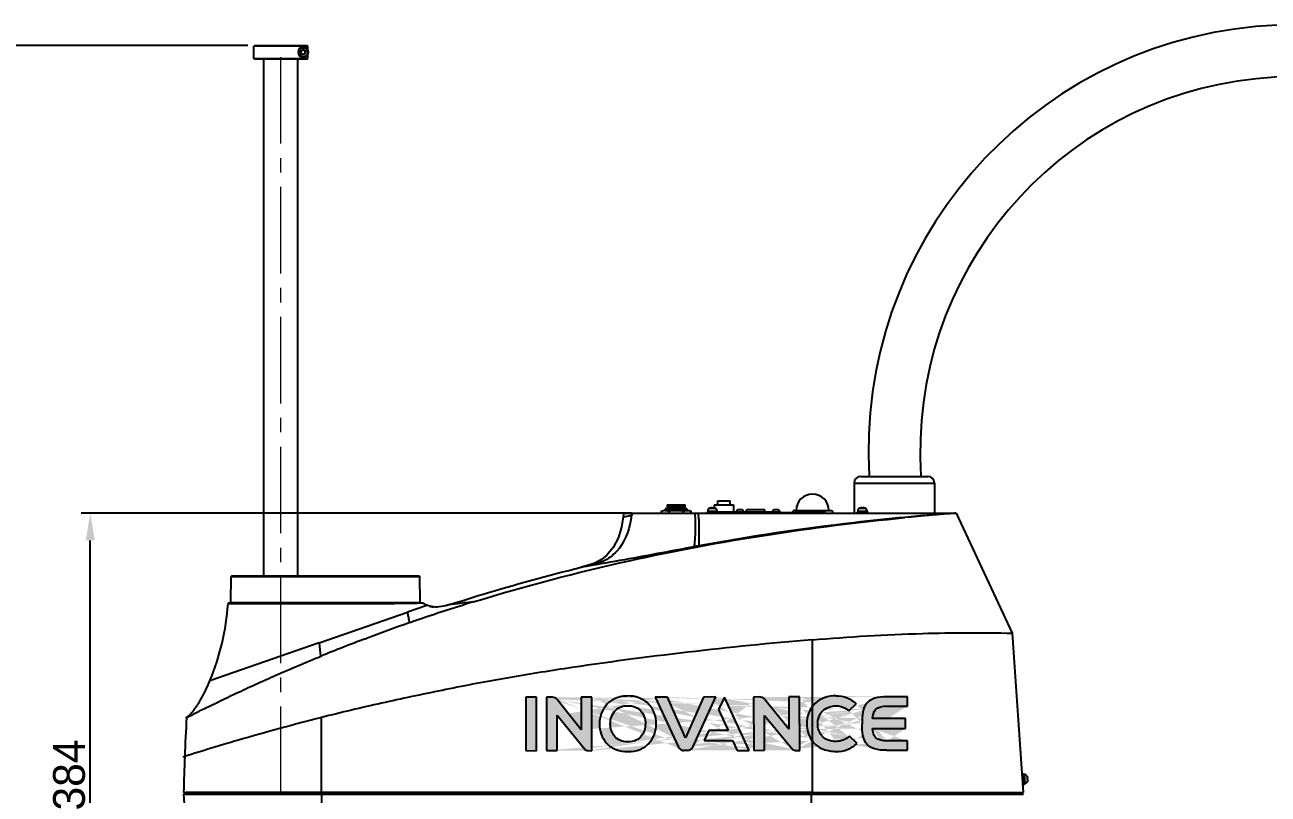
# Model space of a CAD drawing. Header units: millimetres. Extents: x 4086 to 8300, y 123 to 1549.
# Drawn here: x 6616.9 to 6890.5, y 1046.1 to 1215.3 of the extents above; entities that cross this region are included whole.
import ezdxf

# ---------------------------------------------------------------- set-up
doc = ezdxf.new("R2010")
doc.units = ezdxf.units.MM
doc.linetypes.add('CENTER2', pattern=[28.575, 19.05, -3.175, 3.175, -3.175])
doc.layers.add('中心线层', color=7, linetype='CENTER2', lineweight=0)
doc.layers.add('轮廓实线层', color=7, linetype='Continuous', lineweight=30)
doc.styles.add('思源黑', font='SourceHanSansCN-Normal.ttf')
doc.dimstyles.new('尺寸标注_3_10比例', dxfattribs={"dimtxt": 7, "dimasz": 6, "dimexe": 2, "dimexo": 1.5, "dimgap": 1, "dimtad": 1, "dimdec": 1, "dimlfac": 3.333333, "dimdsep": 46, "dimtxsty": '思源黑', "dimcen": 0.09, "dimadec": 0, "dimazin": 0, "dimtp": 0.01, "dimtm": 0.01, "dimtfac": 1, "dimtdec": 1, "dimtofl": 0, "dimtmove": 0, "dimatfit": 3, "dimfxl": 0, "dimtolj": 1, "dimarcsym": 0})

# ---------------------------------------------------------------- blocks, each defined once
blk = doc.blocks.new('*D1397')
at = {"layer": 'Defpoints', "color": 0}
for p in [(6631.32, 1107.91), (6751.93, 1107.91), (6662.38, 992.71)]:
    blk.add_point(p, dxfattribs=at)
at = {"layer": '轮廓实线层', "color": 0, "lineweight": -2}
for p, q in [((6750.43, 1107.91), (6629.32, 1107.91)), ((6631.32, 998.71), (6631.32, 1101.91)), ((6660.88, 992.71), (6629.32, 992.71))]:
    blk.add_line(p, q, dxfattribs=at)
at = {"layer": '轮廓实线层', "color": 0}
for points in [[(6632.32, 1101.91), (6630.32, 1101.91), (6631.32, 1107.91)], [(6630.32, 998.71), (6632.32, 998.71), (6631.32, 992.71)]]:
    blk.add_solid(points, dxfattribs=at)
at = {"layer": '轮廓实线层', "color": 0, "insert": (6626.69, 1050.31), "char_height": 7, "attachment_point": 5, "rotation": 90, "style": '思源黑'}
blk.add_mtext('\\A1;384', dxfattribs=at)
blk = doc.blocks.new('*D1520')
at = {"color": 0, "lineweight": -2}
for p, q in [((6665.98, 1210.81), (6605.24, 1210.81)), ((6607.24, 1204.81), (6607.24, 878.56)), ((6934.86, 872.56), (6605.24, 872.56))]:
    blk.add_line(p, q, dxfattribs=at)
at = {"color": 0}
for points in [[(6608.24, 1204.81), (6606.24, 1204.81), (6607.24, 1210.81)], [(6606.24, 878.56), (6608.24, 878.56), (6607.24, 872.56)]]:
    blk.add_solid(points, dxfattribs=at)
at = {"layer": 'Defpoints', "color": 0}
for p in [(6667.48, 1210.81), (6607.24, 872.56), (6936.36, 872.56)]:
    blk.add_point(p, dxfattribs=at)
at = {"color": 0, "insert": (6602.62, 1041.68), "char_height": 7, "attachment_point": 5, "rotation": 90, "style": '思源黑'}
blk.add_mtext('\\A1;1127.5', dxfattribs=at)

msp = doc.modelspace()

# ---------------------------------------------------------------- hatches: boundary and pattern name
at = {"layer": '轮廓实线层'}
h = msp.add_hatch(color=256, dxfattribs=at)
h.dxf.hatch_style = 1
edge = h.paths.add_edge_path()
edge.add_spline(control_points=[(6749.639, 1055.447), (6750.543, 1055.448), (6752.302, 1055.716), (6753.787, 1056.737), (6754.336, 1057.353)], knot_values=[0, 0, 0, 0, 0.5227464, 1, 1, 1, 1], degree=3, periodic=0)
edge.add_spline(control_points=[(6754.336, 1057.353), (6755.296, 1058.481), (6755.874, 1060.047), (6755.858, 1061.528)], knot_values=[0, 0, 0, 0, 1, 1, 1, 1], degree=3, periodic=0)
edge.add_spline(control_points=[(6755.858, 1061.528), (6755.879, 1062.349), (6755.592, 1064.028), (6754.646, 1065.44), (6754.065, 1066.031)], knot_values=[0, 0, 0, 0, 0.4978738, 1, 1, 1, 1], degree=3, periodic=0)
edge.add_spline(control_points=[(6754.065, 1066.031), (6753.481, 1066.582), (6752.076, 1067.471), (6750.435, 1067.723), (6749.626, 1067.697)], knot_values=[0, 0, 0, 0, 0.4978692, 1, 1, 1, 1], degree=3, periodic=0)
edge.add_spline(control_points=[(6749.626, 1067.697), (6748.68, 1067.696), (6746.889, 1067.392), (6744.19, 1065.425), (6743.389, 1062.992), (6743.391, 1061.499)], knot_values=[0, 0, 0, 0, 0.291726, 0.5398032, 1, 1, 1, 1], degree=3, periodic=0)
edge.add_spline(control_points=[(6743.391, 1061.499), (6743.358, 1060.015), (6743.943, 1058.435), (6744.917, 1057.316)], knot_values=[0, 0, 0, 0, 1, 1, 1, 1], degree=3, periodic=0)
edge.add_spline(control_points=[(6744.917, 1057.316), (6745.472, 1056.707), (6746.971, 1055.703), (6748.731, 1055.446), (6749.639, 1055.447)], knot_values=[0, 0, 0, 0, 0.4757659, 1, 1, 1, 1], degree=3, periodic=0)
h.paths.add_polyline_path([(6727.164, 1067.425), (6727.176, 1055.671), (6729.541, 1055.639), (6729.541, 1067.428)])
edge = h.paths.add_edge_path()
edge.add_spline(control_points=[(6789.015, 1061.547), (6788.992, 1060.271), (6789.425, 1058.925), (6790.17, 1057.864)], knot_values=[0, 0, 0, 0, 1, 1, 1, 1], degree=3, periodic=0)
edge.add_spline(control_points=[(6795.453, 1055.496), (6794.506, 1055.495), (6792.689, 1055.744), (6791.123, 1056.757), (6790.553, 1057.376)], knot_values=[0, 0, 0, 0, 0.5292965, 1, 1, 1, 1], degree=3, periodic=0)
edge.add_spline(control_points=[(6800.06, 1057.246), (6799.452, 1056.675), (6797.995, 1055.752), (6796.294, 1055.477), (6795.453, 1055.496)], knot_values=[0, 0, 0, 0, 0.4979259, 1, 1, 1, 1], degree=3, periodic=0)
edge.add_line((6811.153, 1065.465), (6806.606, 1065.46))
edge.add_spline(control_points=[(6790.167, 1065.274), (6789.876, 1064.868), (6789.227, 1063.701), (6788.997, 1062.366), (6789.015, 1061.547)], knot_values=[0, 0, 0, 0, 0.3770076, 1, 1, 1, 1], degree=3, periodic=0)
edge.add_spline(control_points=[(6740.139, 1056.033), (6740.312, 1055.816), (6740.612, 1055.677), (6740.889, 1055.678)], knot_values=[0, 0, 0, 0, 1, 1, 1, 1], degree=3, periodic=0)
edge.add_spline(control_points=[(6806.606, 1065.46), (6805.744, 1065.459), (6804.712, 1065.337), (6804.133, 1064.697)], knot_values=[0, 0, 0, 0, 1, 1, 1, 1], degree=3, periodic=0)
edge.add_spline(control_points=[(6785.747, 1056.082), (6785.919, 1055.866), (6786.22, 1055.726), (6786.496, 1055.726)], knot_values=[0, 0, 0, 0, 1, 1, 1, 1], degree=3, periodic=0)
edge.add_arc((6794.918, 1061.191), 5.797, 215.01792, 221.15172)
edge.add_line((6778.62, 1067.472), (6777.31, 1067.47))
edge.add_spline(control_points=[(6806.55, 1067.51), (6805.667, 1067.509), (6804.121, 1067.449), (6801.28, 1065.878), (6801.158, 1063.295), (6801.16, 1061.774)], knot_values=[0, 0, 0, 0, 0.2896031, 0.5009534, 1, 1, 1, 1], degree=3, periodic=0)
edge.add_arc((6795.456, 1061.475), 6.512, 135.56536, 144.31722)
edge.add_spline(control_points=[(6804.139, 1058.558), (6803.674, 1059.07), (6803.537, 1059.841), (6803.495, 1060.532)], knot_values=[0, 0, 0, 0, 1, 1, 1, 1], degree=3, periodic=0)
edge.add_spline(control_points=[(6806.561, 1055.751), (6805.679, 1055.749), (6804.133, 1055.807), (6801.289, 1057.371), (6801.162, 1059.954), (6801.16, 1061.475)], knot_values=[0, 0, 0, 0, 0.2894881, 0.500874, 1, 1, 1, 1], degree=3, periodic=0)
edge.add_spline(control_points=[(6795.44, 1067.746), (6796.259, 1067.749), (6797.912, 1067.451), (6799.316, 1066.525), (6799.897, 1065.957)], knot_values=[0, 0, 0, 0, 0.5022176, 1, 1, 1, 1], degree=3, periodic=0)
edge.add_spline(control_points=[(6806.615, 1057.801), (6805.752, 1057.8), (6804.719, 1057.919), (6804.139, 1058.558)], knot_values=[0, 0, 0, 0, 1, 1, 1, 1], degree=3, periodic=0)
edge.add_spline(control_points=[(6760.758, 1056.461), (6760.902, 1056.148), (6761.342, 1055.822), (6761.818, 1055.712), (6761.957, 1055.712)], knot_values=[0, 0, 0, 0, 0.7113839, 1, 1, 1, 1], degree=3, periodic=0)
edge.add_spline(control_points=[(6803.493, 1062.721), (6803.533, 1063.412), (6803.668, 1064.184), (6804.133, 1064.697)], knot_values=[0, 0, 0, 0, 1, 1, 1, 1], degree=3, periodic=0)
edge.add_spline(control_points=[(6734.054, 1066.927), (6733.815, 1067.228), (6733.397, 1067.424), (6733.013, 1067.423)], knot_values=[0, 0, 0, 0, 1, 1, 1, 1], degree=3, periodic=0)
edge.add_spline(control_points=[(6779.662, 1066.976), (6779.423, 1067.277), (6779.005, 1067.473), (6778.62, 1067.472)], knot_values=[0, 0, 0, 0, 1, 1, 1, 1], degree=3, periodic=0)
edge.add_spline(control_points=[(6762.703, 1055.713), (6763.173, 1055.714), (6763.702, 1056.034), (6763.899, 1056.461)], knot_values=[0, 0, 0, 0, 1, 1, 1, 1], degree=3, periodic=0)
edge.add_line((6731.703, 1067.421), (6731.715, 1055.668))
edge.add_line((6734.101, 1055.668), (6734.101, 1063.449))
edge.add_line((6741.723, 1055.649), (6741.723, 1067.438))
edge.add_line((6763.899, 1056.461), (6769.002, 1067.506))
edge.add_line((6766.274, 1067.45), (6762.333, 1058.466))
edge.add_line((6779.724, 1055.759), (6779.724, 1063.4))
edge.add_line((6777.31, 1067.47), (6777.323, 1055.717))
edge.add_line((6762.333, 1058.466), (6758.349, 1067.458))
edge.add_line((6734.101, 1063.449), (6740.141, 1056.031))
edge.add_line((6739.337, 1060.272), (6734.056, 1066.925))
edge.add_line((6806.562, 1055.751), (6811.161, 1055.758))
edge.add_line((6762.703, 1055.713), (6761.957, 1055.712))
edge.add_line((6733.013, 1067.423), (6731.703, 1067.421))
edge.add_line((6787.444, 1055.727), (6787.431, 1067.498))
edge.add_line((6801.16, 1061.774), (6801.16, 1061.475))
edge.add_line((6769.002, 1067.506), (6766.274, 1067.45))
edge.add_line((6786.496, 1055.726), (6787.444, 1055.727))
edge.add_line((6740.889, 1055.678), (6741.723, 1055.649))
edge.add_line((6810.755, 1062.721), (6803.493, 1062.721))
edge.add_line((6779.724, 1063.4), (6785.747, 1056.082))
edge.add_line((6811.161, 1057.806), (6806.615, 1057.801))
edge.add_line((6810.755, 1060.55), (6810.755, 1062.721))
edge.add_line((6731.715, 1055.668), (6734.101, 1055.668))
edge.add_line((6811.161, 1055.758), (6811.161, 1057.806))
edge.add_line((6803.495, 1060.532), (6810.755, 1060.55))
edge.add_line((6785.041, 1060.419), (6779.662, 1066.976))
edge.add_line((6777.323, 1055.717), (6779.724, 1055.759))
edge.add_line((6755.65, 1067.456), (6760.758, 1056.46))
edge.add_line((6785.041, 1060.419), (6785.041, 1067.487))
edge.add_spline(control_points=[(6795.442, 1065.51), (6794.408, 1065.549), (6793.286, 1065.143), (6792.528, 1064.439)], knot_values=[0, 0, 0, 0, 1, 1, 1, 1], degree=3, periodic=0)
edge.add_line((6811.151, 1067.515), (6811.153, 1065.465))
edge.add_line((6739.337, 1060.272), (6739.337, 1067.438))
edge.add_spline(control_points=[(6792.528, 1064.439), (6791.808, 1063.697), (6791.364, 1062.585), (6791.394, 1061.551)], knot_values=[0, 0, 0, 0, 1, 1, 1, 1], degree=3, periodic=0)
edge.add_line((6785.041, 1067.487), (6787.431, 1067.498))
edge.add_spline(control_points=[(6795.45, 1057.699), (6796.51, 1057.704), (6797.632, 1058.138), (6798.41, 1058.858)], knot_values=[0, 0, 0, 0, 1, 1, 1, 1], degree=3, periodic=0)
edge.add_line((6755.65, 1067.456), (6758.349, 1067.458))
edge.add_line((6799.897, 1065.957), (6798.284, 1064.44))
edge.add_spline(control_points=[(6798.284, 1064.44), (6797.539, 1065.125), (6796.454, 1065.528), (6795.442, 1065.51)], knot_values=[0, 0, 0, 0, 1, 1, 1, 1], degree=3, periodic=0)
edge.add_spline(control_points=[(6790.806, 1066.034), (6791.38, 1066.594), (6792.862, 1067.5), (6794.563, 1067.745), (6795.44, 1067.746)], knot_values=[0, 0, 0, 0, 0.4776739, 1, 1, 1, 1], degree=3, periodic=0)
edge.add_line((6806.55, 1067.51), (6811.151, 1067.515))
edge.add_spline(control_points=[(6791.394, 1061.551), (6791.403, 1060.623), (6791.866, 1059.082), (6793.638, 1057.862), (6794.813, 1057.698), (6795.45, 1057.699)], knot_values=[0, 0, 0, 0, 0.4469687, 0.6932232, 1, 1, 1, 1], degree=3, periodic=0)
edge.add_line((6739.337, 1067.438), (6741.723, 1067.438))
edge.add_line((6798.41, 1058.858), (6800.06, 1057.246))
h.paths.add_polyline_path([(6767.439, 1060.071), (6766.412, 1057.886), (6772.669, 1057.923), (6773.697, 1055.719), (6776.312, 1055.738), (6770.858, 1067.468), (6769.606, 1064.723), (6771.698, 1060.09)])
edge = h.paths.add_edge_path(flags=16)
edge.add_spline(control_points=[(6746.902, 1064.53), (6747.6, 1065.205), (6748.657, 1065.598), (6749.628, 1065.561)], knot_values=[0, 0, 0, 0, 1, 1, 1, 1], degree=3, periodic=0)
edge.add_spline(control_points=[(6749.628, 1065.561), (6750.588, 1065.601), (6751.634, 1065.219), (6752.33, 1064.557)], knot_values=[0, 0, 0, 0, 1, 1, 1, 1], degree=3, periodic=0)
edge.add_spline(control_points=[(6752.33, 1064.557), (6753.079, 1063.765), (6753.529, 1062.584), (6753.479, 1061.495)], knot_values=[0, 0, 0, 0, 1, 1, 1, 1], degree=3, periodic=0)
edge.add_spline(control_points=[(6753.479, 1061.495), (6753.464, 1060.563), (6753.045, 1059.039), (6751.364, 1057.775), (6750.238, 1057.601), (6749.637, 1057.6)], knot_values=[0, 0, 0, 0, 0.4595029, 0.7035407, 1, 1, 1, 1], degree=3, periodic=0)
edge.add_spline(control_points=[(6749.637, 1057.6), (6749.037, 1057.599), (6747.914, 1057.772), (6746.231, 1059.025), (6745.795, 1060.54), (6745.769, 1061.47)], knot_values=[0, 0, 0, 0, 0.2960143, 0.5403758, 1, 1, 1, 1], degree=3, periodic=0)
edge.add_spline(control_points=[(6745.769, 1061.47), (6745.712, 1062.556), (6746.156, 1063.739), (6746.902, 1064.53)], knot_values=[0, 0, 0, 0, 1, 1, 1, 1], degree=3, periodic=0)
h = msp.add_hatch(color=256, dxfattribs=at)
h.dxf.hatch_style = 1
edge = h.paths.add_edge_path()
edge.add_spline(control_points=[(6740.139, 1056.033), (6740.312, 1055.816), (6740.612, 1055.677), (6740.889, 1055.678)], knot_values=[0, 0, 0, 0, 1, 1, 1, 1], degree=3, periodic=0)
edge.add_line((6740.889, 1055.678), (6741.723, 1055.649))
edge.add_line((6741.723, 1055.649), (6741.723, 1067.438))
edge.add_line((6741.723, 1067.438), (6739.337, 1067.438))
edge.add_line((6739.337, 1067.438), (6739.337, 1060.272))
edge.add_line((6739.337, 1060.272), (6734.056, 1066.925))
edge.add_spline(control_points=[(6734.054, 1066.927), (6733.815, 1067.228), (6733.397, 1067.424), (6733.013, 1067.423)], knot_values=[0, 0, 0, 0, 1, 1, 1, 1], degree=3, periodic=0)
edge.add_line((6733.013, 1067.423), (6731.703, 1067.421))
edge.add_line((6731.703, 1067.421), (6731.715, 1055.668))
edge.add_line((6731.715, 1055.668), (6734.101, 1055.668))
edge.add_line((6734.101, 1055.668), (6734.101, 1063.449))
edge.add_line((6734.101, 1063.449), (6740.139, 1056.033))
edge = h.paths.add_edge_path()
edge.add_spline(control_points=[(6760.758, 1056.46), (6760.902, 1056.148), (6761.342, 1055.822), (6761.818, 1055.712), (6761.957, 1055.712)], knot_values=[0.0000084, 0.0000084, 0.0000084, 0.0000084, 0.7113839, 1, 1, 1, 1], degree=3, periodic=0)
edge.add_line((6761.957, 1055.712), (6762.703, 1055.713))
edge.add_spline(control_points=[(6762.703, 1055.713), (6763.173, 1055.714), (6763.702, 1056.034), (6763.899, 1056.461)], knot_values=[0, 0, 0, 0, 1, 1, 1, 1], degree=3, periodic=0)
edge.add_line((6763.899, 1056.461), (6769.002, 1067.506))
edge.add_line((6769.002, 1067.506), (6766.274, 1067.45))
edge.add_line((6766.274, 1067.45), (6762.333, 1058.466))
edge.add_line((6762.333, 1058.466), (6758.349, 1067.458))
edge.add_line((6758.349, 1067.458), (6755.65, 1067.456))
edge.add_line((6755.65, 1067.456), (6760.758, 1056.46))
edge = h.paths.add_edge_path()
edge.add_spline(control_points=[(6779.662, 1066.976), (6779.423, 1067.277), (6779.005, 1067.473), (6778.62, 1067.472)], knot_values=[0.0000021, 0.0000021, 0.0000021, 0.0000021, 1, 1, 1, 1], degree=3, periodic=0)
edge.add_line((6778.62, 1067.472), (6777.31, 1067.47))
edge.add_line((6777.31, 1067.47), (6777.323, 1055.717))
edge.add_line((6777.323, 1055.717), (6779.724, 1055.759))
edge.add_line((6779.724, 1055.759), (6779.724, 1063.4))
edge.add_line((6779.724, 1063.4), (6785.747, 1056.082))
edge.add_spline(control_points=[(6785.747, 1056.082), (6785.919, 1055.866), (6786.22, 1055.726), (6786.496, 1055.726)], knot_values=[0, 0, 0, 0, 1, 1, 1, 1], degree=3, periodic=0)
edge.add_line((6786.496, 1055.726), (6787.444, 1055.727))
edge.add_line((6787.444, 1055.727), (6787.431, 1067.498))
edge.add_line((6787.431, 1067.498), (6785.041, 1067.487))
edge.add_line((6785.041, 1067.487), (6785.041, 1060.419))
edge.add_line((6785.041, 1060.419), (6779.662, 1066.976))
edge = h.paths.add_edge_path()
edge.add_spline(control_points=[(6790.553, 1057.376), (6791.123, 1056.757), (6792.689, 1055.744), (6794.506, 1055.495), (6795.453, 1055.496)], knot_values=[0, 0, 0, 0, 0.4707035, 1, 1, 1, 1], degree=3, periodic=0)
edge.add_spline(control_points=[(6795.453, 1055.496), (6796.294, 1055.477), (6797.995, 1055.752), (6799.452, 1056.675), (6800.06, 1057.246)], knot_values=[0, 0, 0, 0, 0.5020741, 1, 1, 1, 1], degree=3, periodic=0)
edge.add_line((6800.06, 1057.246), (6798.41, 1058.858))
edge.add_spline(control_points=[(6798.41, 1058.858), (6797.632, 1058.138), (6796.51, 1057.704), (6795.45, 1057.699)], knot_values=[0, 0, 0, 0, 1, 1, 1, 1], degree=3, periodic=0)
edge.add_spline(control_points=[(6795.45, 1057.699), (6794.813, 1057.698), (6793.638, 1057.862), (6791.866, 1059.082), (6791.403, 1060.623), (6791.394, 1061.551)], knot_values=[0, 0, 0, 0, 0.3067768, 0.5530313, 1, 1, 1, 1], degree=3, periodic=0)
edge.add_spline(control_points=[(6791.394, 1061.551), (6791.364, 1062.585), (6791.808, 1063.697), (6792.528, 1064.439)], knot_values=[0, 0, 0, 0, 1, 1, 1, 1], degree=3, periodic=0)
edge.add_spline(control_points=[(6792.528, 1064.439), (6793.286, 1065.143), (6794.408, 1065.549), (6795.442, 1065.51)], knot_values=[0, 0, 0, 0, 1, 1, 1, 1], degree=3, periodic=0)
edge.add_spline(control_points=[(6795.442, 1065.51), (6796.454, 1065.528), (6797.539, 1065.125), (6798.284, 1064.44)], knot_values=[0, 0, 0, 0, 1, 1, 1, 1], degree=3, periodic=0)
edge.add_line((6798.284, 1064.44), (6799.897, 1065.957))
edge.add_spline(control_points=[(6799.897, 1065.957), (6799.316, 1066.525), (6797.912, 1067.451), (6796.259, 1067.749), (6795.44, 1067.746)], knot_values=[0, 0, 0, 0, 0.4977824, 1, 1, 1, 1], degree=3, periodic=0)
edge.add_spline(control_points=[(6795.44, 1067.746), (6794.563, 1067.745), (6792.862, 1067.5), (6791.38, 1066.594), (6790.806, 1066.034)], knot_values=[0, 0, 0, 0, 0.5223261, 1, 1, 1, 1], degree=3, periodic=0)
edge.add_arc((6795.456, 1061.475), 6.512, 135.56536, 144.31688)
edge.add_line((6790.166, 1065.273), (6790.17, 1057.864))
edge.add_arc((6794.918, 1061.191), 5.797, 215.01792, 221.15172)
edge = h.paths.add_edge_path()
edge.add_spline(control_points=[(6790.166, 1065.273), (6789.876, 1064.868), (6789.227, 1063.701), (6788.997, 1062.366), (6789.015, 1061.547)], knot_values=[0.0000874, 0.0000874, 0.0000874, 0.0000874, 0.3770076, 1, 1, 1, 1], degree=3, periodic=0)
edge.add_spline(control_points=[(6789.015, 1061.547), (6788.992, 1060.271), (6789.425, 1058.925), (6790.17, 1057.864)], knot_values=[0, 0, 0, 0, 0.9999826, 0.9999826, 0.9999826, 0.9999826], degree=3, periodic=0)
edge.add_line((6790.17, 1057.864), (6790.166, 1065.273))
edge = h.paths.add_edge_path()
edge.add_spline(control_points=[(6801.16, 1061.475), (6801.162, 1059.954), (6801.289, 1057.371), (6804.133, 1055.807), (6805.679, 1055.749), (6806.561, 1055.751)], knot_values=[0, 0, 0, 0, 0.499126, 0.7105119, 1, 1, 1, 1], degree=3, periodic=0)
edge.add_line((6806.562, 1055.751), (6811.161, 1055.758))
edge.add_line((6811.161, 1055.758), (6811.161, 1057.806))
edge.add_line((6811.161, 1057.806), (6806.615, 1057.801))
edge.add_spline(control_points=[(6806.615, 1057.801), (6805.752, 1057.8), (6804.719, 1057.919), (6804.139, 1058.558)], knot_values=[0, 0, 0, 0, 1, 1, 1, 1], degree=3, periodic=0)
edge.add_spline(control_points=[(6804.139, 1058.558), (6803.674, 1059.07), (6803.537, 1059.841), (6803.495, 1060.532)], knot_values=[0, 0, 0, 0, 1, 1, 1, 1], degree=3, periodic=0)
edge.add_line((6803.495, 1060.532), (6810.755, 1060.55))
edge.add_line((6810.755, 1060.55), (6810.755, 1062.721))
edge.add_line((6810.755, 1062.721), (6803.493, 1062.721))
edge.add_spline(control_points=[(6803.493, 1062.721), (6803.533, 1063.412), (6803.668, 1064.184), (6804.133, 1064.697)], knot_values=[0, 0, 0, 0, 1, 1, 1, 1], degree=3, periodic=0)
edge.add_spline(control_points=[(6804.133, 1064.697), (6804.712, 1065.337), (6805.744, 1065.459), (6806.606, 1065.46)], knot_values=[0, 0, 0, 0, 1, 1, 1, 1], degree=3, periodic=0)
edge.add_line((6806.606, 1065.46), (6811.153, 1065.465))
edge.add_line((6811.153, 1065.465), (6811.151, 1067.515))
edge.add_line((6811.151, 1067.515), (6806.55, 1067.51))
edge.add_spline(control_points=[(6806.55, 1067.51), (6805.667, 1067.509), (6804.121, 1067.449), (6801.28, 1065.878), (6801.158, 1063.295), (6801.16, 1061.774)], knot_values=[0, 0, 0, 0, 0.2896031, 0.5009534, 1, 1, 1, 1], degree=3, periodic=0)
edge.add_line((6801.16, 1061.774), (6801.16, 1061.475))

# ---------------------------------------------------------------- linework, layer by layer
for p, q in [((6667.482, 1210.806), (6667.332, 1210.656)), ((6667.332, 1207.956), (6667.332, 1210.656)), ((6679.178, 1210.656), (6667.332, 1210.656)), ((6667.482, 1210.806), (6679.028, 1210.806)), ((6677.948, 1209.75), (6677.69, 1209.303)), ((6677.69, 1209.303), (6677.948, 1208.856)), ((6678.464, 1209.749), (6677.948, 1209.75)), ((6678.722, 1209.303), (6678.464, 1209.749)), ((6678.464, 1208.856), (6678.722, 1209.303)), ((6678.989, 1210.11), (6678.989, 1210.002)), ((6679.078, 1210.756), (6679.028, 1210.806)), ((6679.128, 1210.706), (6679.078, 1210.756)), ((6679.178, 1210.656), (6679.128, 1210.706)), ((6679.178, 1209.699), (6679.178, 1210.656)), ((6667.482, 1207.806), (6667.332, 1207.956)), ((6667.332, 1207.956), (6679.178, 1207.956)), ((6679.028, 1207.806), (6667.482, 1207.806)), ((6669.505, 1094.107), (6669.505, 1207.806)), ((6677.005, 1094.107), (6677.005, 1207.806)), ((6677.948, 1208.856), (6678.464, 1208.856)), ((6678.989, 1208.603), (6678.989, 1208.495)), ((6679.028, 1207.806), (6679.178, 1207.956)), ((6679.178, 1207.956), (6679.178, 1208.906)), ((6799.405, 1114.505), (6799.405, 1107.906)), ((6799.405, 1114.505), (6817.105, 1114.505)), ((6800.905, 1116.005), (6815.605, 1116.005)), ((6817.105, 1114.505), (6817.105, 1107.906)), ((6756.964, 1108.387), (6756.964, 1107.906)), ((6757.787, 1108.505), (6762.723, 1108.505)), ((6758.039, 1109), (6757.855, 1108.816)), ((6757.855, 1108.816), (6757.855, 1108.505)), ((6757.855, 1108.816), (6762.655, 1108.816)), ((6758.039, 1109), (6762.471, 1109)), ((6758.305, 1109.72), (6758.305, 1109.27)), ((6758.305, 1109.72), (6762.205, 1109.72)), ((6762.205, 1109.27), (6758.305, 1109.27)), ((6758.61, 1108.387), (6758.61, 1107.906)), ((6758.913, 1109.27), (6758.913, 1109)), ((6761.598, 1109), (6761.598, 1109.27)), ((6761.9, 1107.906), (6761.9, 1108.387)), ((6762.205, 1109.27), (6762.205, 1109.72)), ((6762.655, 1108.816), (6762.471, 1109)), ((6762.655, 1108.505), (6762.655, 1108.816)), ((6763.546, 1107.906), (6763.546, 1108.387)), ((6766.935, 1108.056), (6766.935, 1107.906)), ((6766.936, 1108.056), (6769.545, 1108.056)), ((6767.22, 1108.359), (6767.22, 1108.269)), ((6767.22, 1108.359), (6769.26, 1108.359)), ((6769.26, 1108.269), (6767.22, 1108.269)), ((6767.456, 1108.269), (6767.456, 1108.056)), ((6767.73, 1109.05), (6767.663, 1109.024)), ((6767.663, 1109.024), (6768.113, 1109.024)), ((6767.73, 1109.05), (6767.73, 1109.044)), ((6768.113, 1109.129), (6768.113, 1109.044)), ((6768.113, 1109.024), (6768.164, 1109.021)), ((6768.164, 1109.021), (6768.24, 1109.024)), ((6768.24, 1109.024), (6768.315, 1109.021)), ((6768.315, 1109.021), (6768.368, 1109.024)), ((6768.368, 1109.044), (6768.368, 1109.129)), ((6768.368, 1109.024), (6768.473, 1109.024)), ((6768.473, 1109.024), (6768.81, 1109.024)), ((6768.655, 1109.75), (6768.655, 1109.074)), ((6768.655, 1109.75), (6772.855, 1109.75)), ((6768.817, 1109.024), (6768.75, 1109.05)), ((6768.75, 1109.044), (6768.75, 1109.049)), ((6768.81, 1109.024), (6768.817, 1109.024)), ((6769.025, 1108.269), (6769.025, 1108.056)), ((6769.025, 1108.205), (6775.202, 1108.205)), ((6769.26, 1108.359), (6769.26, 1108.269)), ((6769.405, 1109.75), (6769.405, 1110.65)), ((6769.405, 1110.65), (6772.105, 1110.65)), ((6769.494, 1108.056), (6769.494, 1108.205)), ((6769.545, 1108.056), (6769.545, 1107.906)), ((6772.105, 1109.75), (6772.105, 1110.65)), ((6772.428, 1107.906), (6772.428, 1108.205)), ((6772.855, 1109.75), (6772.855, 1108.205)), ((6773.69, 1107.906), (6773.69, 1108.205)), ((6773.69, 1108.055), (6775.063, 1108.055)), ((6773.845, 1108.7), (6774.745, 1108.7)), ((6773.907, 1107.906), (6773.907, 1108.055)), ((6774.98, 1108.055), (6774.98, 1107.906)), ((6775.075, 1108.055), (6775.075, 1107.906)), ((6775.075, 1108.055), (6781.465, 1108.055)), ((6775.225, 1107.906), (6775.225, 1108.205)), ((6775.225, 1108.205), (6783.145, 1108.205)), ((6775.735, 1108.205), (6775.735, 1108.655)), ((6779.755, 1108.655), (6775.735, 1108.655)), ((6779.755, 1108.205), (6779.755, 1108.655)), ((6781.315, 1108.205), (6781.315, 1107.905)), ((6781.535, 1108.055), (6792.975, 1108.055)), ((6781.795, 1108.7), (6782.695, 1108.7)), ((6781.984, 1107.905), (6781.984, 1108.055)), ((6786.355, 1108.505), (6794.154, 1108.505)), ((6792.526, 1108.055), (6792.526, 1107.905)), ((6799.935, 1108.056), (6799.935, 1107.906)), ((6799.936, 1108.056), (6802.545, 1108.056)), ((6800.22, 1108.359), (6800.22, 1108.269)), ((6800.22, 1108.359), (6802.26, 1108.359)), ((6802.26, 1108.269), (6800.22, 1108.269)), ((6800.456, 1108.269), (6800.456, 1108.056)), ((6800.73, 1109.05), (6800.663, 1109.024)), ((6800.663, 1109.024), (6801.113, 1109.024)), ((6800.73, 1109.05), (6800.73, 1109.044)), ((6801.113, 1109.128), (6801.113, 1109.044)), ((6801.113, 1109.024), (6801.164, 1109.021)), ((6801.164, 1109.021), (6801.24, 1109.024)), ((6801.24, 1109.024), (6801.315, 1109.021)), ((6801.315, 1109.021), (6801.368, 1109.024)), ((6801.368, 1109.044), (6801.368, 1109.128)), ((6801.368, 1109.024), (6801.473, 1109.024)), ((6801.473, 1109.024), (6801.81, 1109.024)), ((6801.817, 1109.024), (6801.75, 1109.05)), ((6801.75, 1109.044), (6801.75, 1109.049)), ((6801.81, 1109.024), (6801.817, 1109.024)), ((6802.025, 1108.269), (6802.025, 1108.056)), ((6802.26, 1108.359), (6802.26, 1108.269)), ((6802.545, 1108.056), (6802.545, 1107.906)), ((6748.647, 1107.599), (6748.597, 1107.081)), ((6748.675, 1107.907), (6748.647, 1107.599)), ((6748.678, 1107.907), (6821.868, 1107.906)), ((6750.497, 1107.906), (6750.497, 1107.473)), ((6765.222, 1106.569), (6765.228, 1106.406)), ((6819.197, 1107.727), (6810.56, 1106.992)), ((6816.595, 1107.519), (6816.083, 1107.476)), ((6817.363, 1107.581), (6816.595, 1107.519)), ((6817.511, 1107.594), (6817.363, 1107.581)), ((6820.001, 1107.786), (6819.197, 1107.727)), ((6820.606, 1107.828), (6820.001, 1107.786)), ((6821.074, 1107.858), (6820.606, 1107.828)), ((6821.474, 1107.882), (6821.074, 1107.858)), ((6821.869, 1107.904), (6821.474, 1107.882)), ((6821.868, 1107.905), (6834.178, 1081.506)), ((6743.795, 1097.707), (6742.348, 1096.936)), ((6745.019, 1098.677), (6743.795, 1097.707)), ((6739.354, 1096.02), (6739.354, 1096.02)), ((6742.483, 1096.995), (6741.793, 1096.718)), ((6662.248, 1088.255), (6662.348, 1093.96)), ((6662.348, 1093.96), (6703.844, 1093.959)), ((6662.498, 1094.107), (6703.694, 1094.107)), ((6703.943, 1088.254), (6703.844, 1093.959)), ((6661.98, 1087.966), (6661.637, 1087.966)), ((6704.507, 1088.107), (6661.787, 1088.107)), ((6662.064, 1087.966), (6661.98, 1087.966)), ((6662.186, 1087.966), (6662.064, 1087.966)), ((6662.248, 1088.255), (6703.943, 1088.254)), ((6705.391, 1087.583), (6701.124, 1086.105)), ((6705.522, 1087.628), (6705.391, 1087.583)), ((6706.028, 1087.457), (6705.522, 1087.628)), ((6706.406, 1087.367), (6706.028, 1087.457)), ((6706.925, 1087.291), (6706.406, 1087.367)), ((6707.48, 1087.264), (6706.925, 1087.291)), ((6707.654, 1087.266), (6707.48, 1087.264)), ((6707.654, 1087.266), (6707.654, 1087.266)), ((6710.476, 1087.814), (6709.532, 1087.543)), ((6709.884, 1087.636), (6709.532, 1087.543)), ((6709.532, 1087.543), (6709.532, 1087.543)), ((6710.478, 1087.814), (6709.884, 1087.636)), ((6710.478, 1087.814), (6710.476, 1087.814)), ((6715.574, 1088.373), (6714.603, 1088.266)), ((6681.67, 1079.369), (6701.123, 1086.105)), ((6834.178, 1081.506), (6836.629, 1046.465)), ((6681.67, 1079.366), (6657.655, 1071.048)), ((6681.67, 1079.366), (6681.976, 1076.409)), ((6691.872, 1080.282), (6692.109, 1080.371)), ((6790.159, 1080.053), (6790.176, 1046.106)), ((6729.541, 1067.428), (6727.164, 1067.425)), ((6727.164, 1067.425), (6727.176, 1055.671)), ((6729.541, 1055.639), (6729.541, 1067.428)), ((6733.013, 1067.423), (6731.703, 1067.421)), ((6731.703, 1067.421), (6731.715, 1055.668)), ((6739.337, 1067.438), (6739.337, 1060.272)), ((6741.723, 1067.438), (6739.337, 1067.438)), ((6741.723, 1055.649), (6741.723, 1067.438)), ((6758.349, 1067.458), (6755.65, 1067.456)), ((6755.65, 1067.456), (6760.758, 1056.46)), ((6762.333, 1058.466), (6758.349, 1067.458)), ((6766.274, 1067.45), (6762.333, 1058.466)), ((6763.899, 1056.461), (6769.002, 1067.506)), ((6769.002, 1067.506), (6766.274, 1067.45)), ((6770.858, 1067.468), (6769.606, 1064.723)), ((6776.312, 1055.738), (6770.858, 1067.468)), ((6778.62, 1067.472), (6777.31, 1067.47)), ((6777.31, 1067.47), (6777.323, 1055.717)), ((6785.041, 1060.419), (6779.662, 1066.976)), ((6787.431, 1067.498), (6785.041, 1067.487)), ((6785.041, 1067.487), (6785.041, 1060.419)), ((6787.444, 1055.727), (6787.431, 1067.498)), ((6811.151, 1067.515), (6806.55, 1067.51)), ((6811.153, 1065.465), (6811.151, 1067.515)), ((6739.337, 1060.272), (6734.056, 1066.925)), ((6769.606, 1064.723), (6771.698, 1060.09)), ((6798.284, 1064.44), (6799.897, 1065.957)), ((6806.606, 1065.46), (6811.153, 1065.465)), ((6682.205, 1046.467), (6682.202, 1062.949)), ((6734.101, 1055.668), (6734.101, 1063.449)), ((6734.101, 1063.449), (6740.141, 1056.031)), ((6779.724, 1055.759), (6779.724, 1063.4)), ((6779.724, 1063.4), (6785.747, 1056.082)), ((6801.16, 1061.774), (6801.16, 1061.475)), ((6810.755, 1062.721), (6803.493, 1062.721)), ((6810.755, 1060.55), (6810.755, 1062.721)), ((6767.439, 1060.071), (6766.412, 1057.886)), ((6771.698, 1060.09), (6767.439, 1060.071)), ((6800.06, 1057.246), (6798.41, 1058.858)), ((6803.495, 1060.532), (6810.755, 1060.55)), ((6766.412, 1057.886), (6772.669, 1057.923)), ((6772.669, 1057.923), (6773.697, 1055.719)), ((6811.161, 1057.806), (6806.615, 1057.801)), ((6811.161, 1055.758), (6811.161, 1057.806)), ((6727.176, 1055.671), (6729.541, 1055.639)), ((6731.715, 1055.668), (6734.101, 1055.668)), ((6740.889, 1055.678), (6741.723, 1055.649)), ((6762.703, 1055.713), (6761.957, 1055.712)), ((6773.697, 1055.719), (6776.312, 1055.738)), ((6777.323, 1055.717), (6779.724, 1055.759)), ((6786.496, 1055.726), (6787.444, 1055.727)), ((6806.562, 1055.751), (6811.161, 1055.758)), ((6836.482, 1050.711), (6836.332, 1050.7)), ((6836.482, 1050.71), (6836.664, 1048.108)), ((6836.664, 1048.107), (6836.514, 1048.097)), ((6836.731, 1050.207), (6836.518, 1050.192)), ((6836.84, 1048.641), (6836.628, 1048.626)), ((6836.804, 1050.448), (6836.714, 1050.441)), ((6836.857, 1048.406), (6836.714, 1050.441)), ((6836.804, 1050.448), (6836.946, 1048.413)), ((6836.946, 1048.413), (6836.857, 1048.406)), ((6837.498, 1050.052), (6837.53, 1049.604)), ((6837.529, 1049.987), (6837.498, 1050.052)), ((6837.529, 1049.987), (6837.523, 1049.987)), ((6837.53, 1049.604), (6837.53, 1049.553)), ((6837.53, 1049.553), (6837.538, 1049.477)), ((6837.538, 1049.477), (6837.54, 1049.402)), ((6837.54, 1049.402), (6837.547, 1049.349)), ((6837.547, 1049.349), (6837.578, 1048.908)), ((6837.634, 1049.611), (6837.55, 1049.605)), ((6837.567, 1049.351), (6837.651, 1049.357)), ((6837.579, 1048.901), (6837.6, 1048.97)), ((6837.599, 1048.97), (6837.6, 1048.97)), ((6651.853, 1046.107), (6836.653, 1046.106)), ((6651.863, 1046.467), (6652.167, 1046.467)), ((6652.012, 1046.463), (6652.004, 1046.107)), ((6652.167, 1046.467), (6682.205, 1046.467)), ((6682.241, 1046.462), (6652.333, 1046.462)), ((6682.204, 1046.467), (6790.175, 1046.466)), ((6682.204, 1046.107), (6682.204, 1035.616)), ((6682.206, 1046.467), (6682.24, 1046.462)), ((6682.241, 1046.462), (6682.238, 1046.107)), ((6790.176, 1046.461), (6682.241, 1046.462)), ((6790.024, 1028.294), (6790.024, 1046.107)), ((6790.176, 1046.466), (6790.176, 1046.461)), ((6790.176, 1046.466), (6836.486, 1046.465)), ((6790.176, 1046.461), (6836.479, 1046.454)), ((6836.479, 1046.455), (6836.503, 1046.106)), ((6836.486, 1046.465), (6836.629, 1046.465))]:
    msp.add_line(p, q)
for points in [[(6748.597, 1107.081), (6748.196, 1104.812), (6747.467, 1102.418), (6746.402, 1100.342), (6745.019, 1098.677)], [(6744.008, 1097.851), (6743.233, 1097.367), (6742.483, 1096.995)], [(6742.348, 1096.936), (6740.722, 1096.377), (6739.354, 1096.02)]]:
    msp.add_lwpolyline(points)
for radius in [1.05, 1.005, 0.516]:
    msp.add_circle((6678.206, 1209.303), radius)
for centre, radius, start, end in [((6896.355, 1121.513), 93.811, 7.05681, 183.3724), ((6678.206, 1209.303), 1.125, 45.88933, 314.11067), ((6896.41, 1121.466), 82.461, 8.06681, 183.78853), ((6800.905, 1114.505), 1.5, 90, 180), ((6815.605, 1114.505), 1.5, 0, 90), ((6790.255, 1108.505), 3.6, 0, 180), ((6757.789, 1105.782), 2.723, 90.03588, 95.753), ((6767.94, 1108.359), 0.72, 112.61986, 180), ((6768.24, 1107.639), 1.495, 94.89378, 109.95213), ((6768.24, 1107.639), 1.411, 84.81427, 95.18573), ((6768.24, 1107.639), 1.495, 70.04787, 85.10622), ((6768.54, 1108.359), 0.72, 0, 67.38014), ((6774.295, 1107.919), 0.902, 119.93834, 161.48285), ((6774.295, 1107.919), 0.902, 18.51715, 60.06166), ((6775.225, 1108.055), 0.15, 90, 180), ((6781.315, 1108.055), 0.15, 0, 90), ((6781.534, 1107.905), 0.15, 90, 180), ((6782.245, 1107.919), 0.902, 119.93834, 161.48285), ((6782.245, 1107.919), 0.902, 18.51715, 60.06166), ((6783.145, 1108.055), 0.15, 0, 90), ((6786.355, 1107.905), 0.6, 90, 165.30117), ((6792.976, 1107.905), 0.15, 0, 90), ((6794.155, 1107.905), 0.6, 0, 90), ((6800.94, 1108.359), 0.72, 112.61986, 180), ((6801.24, 1107.639), 1.495, 94.89378, 109.95213), ((6801.24, 1107.639), 1.411, 84.81427, 95.18573), ((6801.24, 1107.639), 1.495, 70.04787, 85.10622), ((6801.54, 1108.359), 0.72, 0, 67.38014), ((6724.748, 1111.654), 26.085, 348.20302, 349.48604), ((6723.244, 1111.933), 27.615, 349.48617, 350.70588), ((6526.943, 1097.644), 238.446, 2.14511, 2.46667), ((6857.597, 605.417), 503.772, 94.72686, 95.35683), ((6864.651, 546.78), 562.754, 94.36002, 95.5147), ((6844.635, 674.366), 433.677, 100.54958, 100.68667), ((6704.471, 1075.029), 13.057, 91.7454, 92.15347), ((6835.071, 699.799), 406.533, 107.09411, 108.77723), ((6707.419, 1092.477), 5.21, 254.51045, 263.84787), ((6707.447, 1092.68), 5.414, 263.78891, 264.30104), ((6834.034, 702.254), 403.876, 109.15112, 110.57337), ((6809.169, 774.56), 327.414, 108.697, 109.19178), ((6830.706, 711.022), 394.498, 110.60513, 112.14866), ((6795.456, 1061.475), 6.512, 135.56536, 144.31722), ((7251.748, 1031.317), 600.076, 176.979101, 177.796529), ((6794.918, 1061.191), 5.797, 215.01792, 221.15172), ((7251.684, 1031.288), 600.013, 177.793585, 178.550378), ((6836.854, 1049.729), 0.72, 26.61947, 93.9996), ((6836.896, 1049.131), 0.72, 273.9996, 341.37974), ((6836.157, 1049.38), 1.495, 8.89338, 23.95173), ((6836.157, 1049.38), 1.411, 358.81387, 9.18534), ((6836.157, 1049.38), 1.495, 344.04747, 359.10582), ((7183.098, 1071.594), 531.856, 182.74675, 183.64504)]:
    msp.add_arc(centre, radius, start, end)
for points in [[(6756.964, 1108.387), (6757.145, 1108.435), (6757.329, 1108.473), (6757.516, 1108.491)], [(6757.787, 1108.505), (6758.064, 1108.505), (6758.342, 1108.459), (6758.61, 1108.387)], [(6758.61, 1108.387), (6759.155, 1108.46), (6759.705, 1108.505), (6760.255, 1108.505)], [(6760.255, 1108.505), (6760.805, 1108.505), (6761.355, 1108.46), (6761.9, 1108.387)], [(6761.9, 1108.387), (6762.168, 1108.459), (6762.446, 1108.505), (6762.723, 1108.505)], [(6762.723, 1108.505), (6763, 1108.505), (6763.278, 1108.459), (6763.546, 1108.387)], [(6662.498, 1094.107), (6662.428, 1094.107), (6662.349, 1094.03), (6662.348, 1093.96)], [(6703.694, 1094.107), (6703.764, 1094.107), (6703.842, 1094.03), (6703.844, 1093.959)], [(6661.787, 1088.107), (6661.719, 1088.107), (6661.641, 1088.035), (6661.637, 1087.966)], [(6662.098, 1088.107), (6662.168, 1088.107), (6662.247, 1088.184), (6662.248, 1088.255)], [(6704.093, 1088.107), (6704.023, 1088.107), (6703.944, 1088.184), (6703.943, 1088.254)], [(6704.579, 1088.088), (6704.885, 1087.919), (6705.197, 1087.757), (6705.522, 1087.628)], [(6707.654, 1087.267), (6707.406, 1087.26), (6707.156, 1087.268), (6706.909, 1087.293)], [(6709.532, 1087.543), (6708.918, 1087.39), (6708.287, 1087.283), (6707.654, 1087.267)], [(6734.054, 1066.927), (6733.815, 1067.228), (6733.397, 1067.424), (6733.013, 1067.423)], [(6779.662, 1066.976), (6779.423, 1067.277), (6779.005, 1067.473), (6778.62, 1067.472)], [(6745.769, 1061.47), (6745.712, 1062.556), (6746.156, 1063.739), (6746.902, 1064.53)], [(6746.902, 1064.53), (6747.6, 1065.205), (6748.657, 1065.598), (6749.628, 1065.561)], [(6749.628, 1065.561), (6750.588, 1065.601), (6751.634, 1065.219), (6752.33, 1064.557)], [(6752.33, 1064.557), (6753.079, 1063.765), (6753.529, 1062.584), (6753.479, 1061.495)], [(6791.394, 1061.551), (6791.364, 1062.585), (6791.808, 1063.697), (6792.528, 1064.439)], [(6792.528, 1064.439), (6793.286, 1065.143), (6794.408, 1065.549), (6795.442, 1065.51)], [(6795.442, 1065.51), (6796.454, 1065.528), (6797.539, 1065.125), (6798.284, 1064.44)], [(6803.493, 1062.721), (6803.533, 1063.412), (6803.668, 1064.184), (6804.133, 1064.697)], [(6804.133, 1064.697), (6804.712, 1065.337), (6805.744, 1065.459), (6806.606, 1065.46)], [(6754.336, 1057.353), (6755.296, 1058.481), (6755.874, 1060.047), (6755.858, 1061.528)], [(6789.015, 1061.547), (6788.992, 1060.271), (6789.425, 1058.925), (6790.17, 1057.864)], [(6743.391, 1061.499), (6743.358, 1060.015), (6743.943, 1058.435), (6744.917, 1057.316)], [(6798.41, 1058.858), (6797.632, 1058.138), (6796.51, 1057.704), (6795.45, 1057.699)], [(6804.139, 1058.558), (6803.674, 1059.07), (6803.537, 1059.841), (6803.495, 1060.532)], [(6740.139, 1056.033), (6740.312, 1055.816), (6740.612, 1055.677), (6740.889, 1055.678)], [(6762.703, 1055.713), (6763.173, 1055.714), (6763.702, 1056.034), (6763.899, 1056.461)], [(6785.747, 1056.082), (6785.919, 1055.866), (6786.22, 1055.726), (6786.496, 1055.726)], [(6806.615, 1057.801), (6805.752, 1057.8), (6804.719, 1057.919), (6804.139, 1058.558)]]:
    msp.add_open_spline(points, degree=3)
for points, knots in [([(6773.907, 1108.055), (6773.907, 1108.067), (6773.908, 1108.093), (6773.91, 1108.119), (6773.912, 1108.132)], [0, 0, 0, 0, 0.4888651, 1, 1, 1, 1]), ([(6773.912, 1108.132), (6773.915, 1108.149), (6773.912, 1108.194), (6773.947, 1108.175), (6773.951, 1108.166)], [0, 0, 0, 0, 0.6477925, 1, 1, 1, 1]), ([(6775.008, 1108.189), (6775.001, 1108.182), (6774.991, 1108.163), (6774.988, 1108.142), (6774.988, 1108.13)], [0, 0, 0, 0, 0.4386883, 1, 1, 1, 1]), ([(6774.988, 1108.13), (6774.988, 1108.123), (6774.989, 1108.108), (6774.993, 1108.093), (6774.995, 1108.085)], [0, 0, 0, 0, 0.4656987, 1, 1, 1, 1]), ([(6775.036, 1108.205), (6775.031, 1108.205), (6775.02, 1108.201), (6775.012, 1108.194), (6775.008, 1108.189)], [0, 0, 0, 0, 0.4368188, 1, 1, 1, 1]), ([(6781.532, 1108.185), (6781.529, 1108.185), (6781.521, 1108.179), (6781.518, 1108.171), (6781.515, 1108.166)], [0, 0, 0, 0, 0.3490933, 1, 1, 1, 1]), ([(6781.554, 1108.132), (6781.552, 1108.145), (6781.549, 1108.161), (6781.539, 1108.185), (6781.532, 1108.185)], [0, 0, 0, 0, 0.6566249, 1, 1, 1, 1]), ([(6781.56, 1108.055), (6781.56, 1108.067), (6781.558, 1108.093), (6781.556, 1108.119), (6781.554, 1108.132)], [0, 0, 0, 0, 0.4888651, 1, 1, 1, 1]), ([(6782.578, 1108.205), (6782.594, 1108.205), (6782.633, 1108.164), (6782.627, 1108.114), (6782.619, 1108.085)], [0, 0, 0, 0, 0.3502492, 1, 1, 1, 1]), ([(6715.574, 1088.373), (6726.903, 1091.861), (6758.182, 1100.069), (6790.216, 1104.964), (6810.57, 1106.93)], [0, 0, 0, 0, 0.3669668, 1, 1, 1, 1]), ([(6750.283, 1106.321), (6749.773, 1103.881), (6748.409, 1100.105), (6744.221, 1097.067), (6741.743, 1096.51), (6740.52, 1096.21)], [0, 0, 0, 0, 0.4980119, 0.7483939, 1, 1, 1, 1]), ([(6748.597, 1107.082), (6748.758, 1107.134), (6749.405, 1107.209), (6750.03, 1107.371), (6750.497, 1107.473)], [0, 0, 0, 0, 0.2613822, 1, 1, 1, 1]), ([(6764.353, 1107.906), (6764.389, 1107.186), (6764.446, 1105.938), (6764.47, 1104.182), (6764.418, 1102.695), (6764.266, 1101.488), (6764.249, 1100.777), (6764.215, 1100.522)], [0, 0, 0, 0, 0.292507, 0.5067068, 0.7123295, 0.8955792, 1, 1, 1, 1]), ([(6765.228, 1106.406), (6765.249, 1105.819), (6765.286, 1104.674), (6765.276, 1103.273), (6765.244, 1102.237), (6765.208, 1101.573), (6765.227, 1101.083), (6765.199, 1100.797), (6765.235, 1100.713)], [0, 0, 0, 0, 0.3094422, 0.6034165, 0.7373415, 0.8561675, 0.9516769, 1, 1, 1, 1]), ([(6810.566, 1106.99), (6806.836, 1106.636), (6791.664, 1105.021), (6776.551, 1102.82), (6765.235, 1100.713)], [0, 0, 0, 0, 0.2455664, 1, 1, 1, 1]), ([(6820.958, 1107.851), (6820.693, 1107.834), (6819.543, 1107.757), (6818.395, 1107.665), (6817.511, 1107.594)], [0, 0, 0, 0, 0.2308133, 1, 1, 1, 1]), ([(6764.209, 1100.521), (6761.871, 1100.08), (6753.987, 1098.579), (6746.087, 1097.158), (6740.52, 1096.21)], [0, 0, 0, 0, 0.2963593, 1, 1, 1, 1]), ([(6710.476, 1087.814), (6712.839, 1088.576), (6722.392, 1091.559), (6732.051, 1094.202), (6739.354, 1096.02)], [0, 0, 0, 0, 0.2480488, 1, 1, 1, 1]), ([(6740.52, 1096.21), (6740.207, 1096.157), (6740.129, 1096.152), (6739.281, 1095.998), (6739.354, 1096.02)], [0, 0, 0, 0, 0.8050264, 1, 1, 1, 1]), ([(6657.654, 1071.048), (6658.778, 1073.728), (6660.554, 1079.291), (6661.462, 1085.065), (6661.637, 1087.966)], [0, 0, 0, 0, 0.4999148, 1, 1, 1, 1]), ([(6703.98, 1088.078), (6702.996, 1088.041), (6700.158, 1088.019), (6693.219, 1087.948), (6680.271, 1088.013), (6669.177, 1087.961), (6662.186, 1087.966)], [0, 0, 0, 0, 0.0707176, 0.2036459, 0.4981819, 1, 1, 1, 1]), ([(6704.579, 1088.088), (6704.612, 1088.067), (6704.253, 1088.114), (6704.203, 1088.085), (6704.073, 1088.081)], [0, 0, 0, 0, 0.2293504, 1, 1, 1, 1]), ([(6704.507, 1088.107), (6704.519, 1088.107), (6704.544, 1088.104), (6704.568, 1088.094), (6704.58, 1088.088)], [0, 0, 0, 0, 0.4843788, 1, 1, 1, 1]), ([(6714.603, 1088.266), (6713.96, 1088.196), (6712.901, 1088.07), (6711.599, 1087.953), (6710.875, 1087.833), (6710.553, 1087.839), (6710.478, 1087.814)], [0, 0, 0, 0, 0.4674001, 0.7716966, 0.9427075, 1, 1, 1, 1]), ([(6701.123, 1086.103), (6701.167, 1085.787), (6701.271, 1085.234), (6701.402, 1084.588), (6701.458, 1084.192), (6701.507, 1083.979), (6701.517, 1083.867), (6701.56, 1083.786), (6701.545, 1083.776)], [0, 0, 0, 0, 0.4050862, 0.7146239, 0.8307927, 0.9192389, 0.9773999, 1, 1, 1, 1]), ([(6790.159, 1080.054), (6798.239, 1080.709), (6812.905, 1081.629), (6827.598, 1081.643), (6834.176, 1081.509)], [0, 0, 0, 0, 0.5519849, 1, 1, 1, 1]), ([(6790.159, 1080.053), (6781.027, 1079.307), (6762.818, 1077.448), (6740.148, 1074.486), (6724.385, 1071.91), (6715.422, 1070.289), (6706.508, 1068.494), (6695.406, 1066.174), (6686.582, 1064.081), (6682.201, 1062.949)], [0, 0, 0, 0, 0.2512147, 0.5017127, 0.6266659, 0.6890709, 0.7514313, 0.8759381, 1, 1, 1, 1]), ([(6652.506, 1062.941), (6652.149, 1062.751), (6654.899, 1064.166), (6656.047, 1064.718), (6659.843, 1066.594), (6663.521, 1068.339), (6667.823, 1070.33), (6673.962, 1073.07), (6678.734, 1075.089), (6681.976, 1076.409)], [0, 0, 0, 0, 0.0374405, 0.1264901, 0.2427196, 0.3756921, 0.521313, 0.6759593, 1, 1, 1, 1]), ([(6652.506, 1062.941), (6653.172, 1063.396), (6654.241, 1064.653), (6655.985, 1067.357), (6657.031, 1069.559), (6657.655, 1071.048)], [0, 0, 0, 0, 0.2498138, 0.499808, 1, 1, 1, 1]), ([(6749.626, 1067.697), (6748.68, 1067.696), (6746.889, 1067.392), (6744.19, 1065.425), (6743.389, 1062.992), (6743.391, 1061.499)], [0, 0, 0, 0, 0.291726, 0.5398032, 1, 1, 1, 1]), ([(6754.065, 1066.031), (6753.481, 1066.582), (6752.076, 1067.471), (6750.435, 1067.723), (6749.626, 1067.697)], [0, 0, 0, 0, 0.4978692, 1, 1, 1, 1]), ([(6795.44, 1067.746), (6794.563, 1067.745), (6792.862, 1067.5), (6791.38, 1066.594), (6790.806, 1066.034)], [0, 0, 0, 0, 0.5223261, 1, 1, 1, 1]), ([(6795.44, 1067.746), (6796.259, 1067.749), (6797.912, 1067.451), (6799.316, 1066.525), (6799.897, 1065.957)], [0, 0, 0, 0, 0.5022176, 1, 1, 1, 1]), ([(6806.55, 1067.51), (6805.667, 1067.509), (6804.121, 1067.449), (6801.28, 1065.878), (6801.158, 1063.295), (6801.16, 1061.774)], [0, 0, 0, 0, 0.2896031, 0.5009534, 1, 1, 1, 1]), ([(6755.858, 1061.528), (6755.879, 1062.349), (6755.592, 1064.028), (6754.646, 1065.44), (6754.065, 1066.031)], [0, 0, 0, 0, 0.4978738, 1, 1, 1, 1]), ([(6790.167, 1065.274), (6789.876, 1064.868), (6789.227, 1063.701), (6788.997, 1062.366), (6789.015, 1061.547)], [0, 0, 0, 0, 0.3770076, 1, 1, 1, 1]), ([(6682.202, 1062.949), (6679.143, 1062.175), (6672.966, 1060.549), (6665.769, 1058.534), (6659.514, 1056.671), (6657.046, 1055.941), (6650.84, 1053.981), (6652.116, 1054.389)], [0, 0, 0, 0, 0.3026053, 0.6042376, 0.7472364, 0.8715035, 1, 1, 1, 1]), ([(6795.45, 1057.699), (6794.813, 1057.698), (6793.638, 1057.862), (6791.866, 1059.082), (6791.403, 1060.623), (6791.394, 1061.551)], [0, 0, 0, 0, 0.3067768, 0.5530313, 1, 1, 1, 1]), ([(6749.637, 1057.6), (6749.037, 1057.599), (6747.914, 1057.772), (6746.231, 1059.025), (6745.795, 1060.54), (6745.769, 1061.47)], [0, 0, 0, 0, 0.2960143, 0.5403758, 1, 1, 1, 1]), ([(6753.479, 1061.495), (6753.464, 1060.563), (6753.045, 1059.039), (6751.364, 1057.775), (6750.238, 1057.601), (6749.637, 1057.6)], [0, 0, 0, 0, 0.4595029, 0.7035407, 1, 1, 1, 1]), ([(6806.561, 1055.751), (6805.679, 1055.749), (6804.133, 1055.807), (6801.289, 1057.371), (6801.162, 1059.954), (6801.16, 1061.475)], [0, 0, 0, 0, 0.2894881, 0.500874, 1, 1, 1, 1]), ([(6744.917, 1057.316), (6745.472, 1056.707), (6746.971, 1055.703), (6748.731, 1055.446), (6749.639, 1055.447)], [0, 0, 0, 0, 0.4757659, 1, 1, 1, 1]), ([(6749.639, 1055.447), (6750.543, 1055.448), (6752.302, 1055.716), (6753.787, 1056.737), (6754.336, 1057.353)], [0, 0, 0, 0, 0.5227464, 1, 1, 1, 1]), ([(6760.758, 1056.461), (6760.902, 1056.148), (6761.342, 1055.822), (6761.818, 1055.712), (6761.957, 1055.712)], [0, 0, 0, 0, 0.7113839, 1, 1, 1, 1]), ([(6790.553, 1057.376), (6791.123, 1056.757), (6792.689, 1055.744), (6794.506, 1055.495), (6795.453, 1055.496)], [0, 0, 0, 0, 0.4707035, 1, 1, 1, 1]), ([(6795.453, 1055.496), (6796.294, 1055.477), (6797.995, 1055.752), (6799.452, 1056.675), (6800.06, 1057.246)], [0, 0, 0, 0, 0.5020741, 1, 1, 1, 1])]:
    msp.add_open_spline(points, degree=3, knots=knots)
at = {"layer": '中心线层'}
msp.add_line((6673.255, 846.306), (6673.255, 1210.806), dxfattribs=at)

# ---------------------------------------------------------------- dimensions: what is measured, and where the dimension line sits
dim = msp.add_linear_dim(base=(6607.242, 872.556), p1=(6667.482, 1210.806), p2=(6936.355, 872.556), angle=90, dimstyle='尺寸标注_3_10比例')
dim.commit()
dim.dimension.update_dxf_attribs({"geometry": '*D1520', "text_midpoint": (6602.616, 1041.681)})
at = {"layer": '轮廓实线层'}
dim = msp.add_linear_dim(base=(6631.319, 1107.907), p1=(6662.384, 992.706), p2=(6751.933, 1107.907), angle=90, dimstyle='尺寸标注_3_10比例', dxfattribs=at)
dim.commit()
dim.dimension.update_dxf_attribs({"geometry": '*D1397', "text_midpoint": (6626.688, 1050.306)})

doc.saveas('drawing.dxf')
